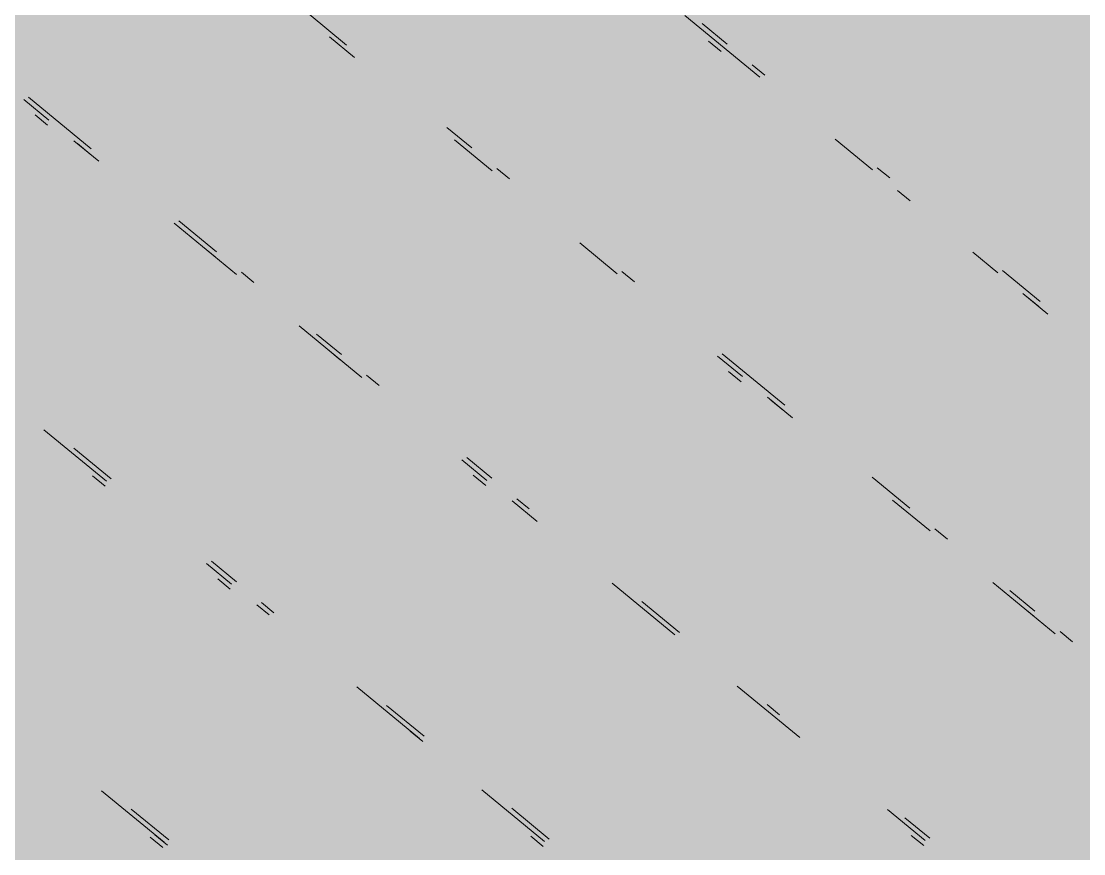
# Model space of a CAD drawing. Header units: millimetres. Extents: x 5 to 1315, y 5 to 292.
# Drawn here: x 1184.385 to 1187.166, y 85.404 to 87.583 of the extents above; entities that cross this region are included whole.
import ezdxf

# ---------------------------------------------------------------- set-up
doc = ezdxf.new("R2010")
doc.units = ezdxf.units.MM
doc.layers.add('EXISTING', color=7, linetype='Continuous')
doc.layers.add('IMAGES', color=7, linetype='Continuous')

# ---------------------------------------------------------------- blocks, each defined once
blk = doc.blocks.new('SHEET_03')
at = {"layer": 'EXISTING', "color": 250, "lineweight": 9}
for p, q in [((285.2363, 87.5208), (285.138, 87.6016)), ((286.1217, 87.598), (286.3182, 87.4364)), ((286.2324, 87.523), (286.1669, 87.5769)), ((285.1911, 87.5419), (285.2566, 87.4881)), ((286.2166, 87.5038), (286.1838, 87.5307)), ((286.3307, 87.4422), (286.298, 87.4692)), ((284.3916, 87.3781), (284.4571, 87.3243)), ((284.5679, 87.2493), (284.404, 87.384)), ((284.4537, 87.3109), (284.4209, 87.3378)), ((285.564, 87.2515), (285.4984, 87.3054)), ((284.5226, 87.2704), (284.5881, 87.2165)), ((284.5645, 87.2359), (284.5317, 87.2629)), ((285.5187, 87.2726), (285.617, 87.1918)), ((286.5148, 87.2748), (286.6131, 87.194)), ((285.6623, 87.1707), (285.6295, 87.1977)), ((286.6584, 87.1729), (286.6256, 87.1998)), ((286.6786, 87.1401), (286.7114, 87.1132)), ((284.8955, 86.98), (284.7972, 87.0608)), ((284.7847, 87.0549), (284.9485, 86.9203)), ((285.8464, 87.0033), (285.9446, 86.9225)), ((284.8921, 86.9666), (284.8593, 86.9935)), ((286.8752, 86.9785), (286.9408, 86.9246)), ((284.9938, 86.8992), (284.961, 86.9261)), ((285.9899, 86.9014), (285.9571, 86.9283)), ((287.0515, 86.8497), (286.9532, 86.9305)), ((287.0063, 86.8708), (287.0718, 86.8169)), ((287.0481, 86.8363), (287.0154, 86.8632)), ((285.1124, 86.7856), (285.2762, 86.6509)), ((285.2231, 86.7107), (285.1576, 86.7645)), ((285.2197, 86.6973), (285.187, 86.7242)), ((286.2068, 86.707), (286.2723, 86.6531)), ((286.3831, 86.5782), (286.2192, 86.7129)), ((285.3214, 86.6299), (285.2887, 86.6568)), ((286.2689, 86.6397), (286.2361, 86.6667)), ((286.3378, 86.5993), (286.4033, 86.5454)), ((286.3797, 86.5648), (286.3469, 86.5917)), ((284.4439, 86.5141), (284.6077, 86.3794)), ((284.6202, 86.3853), (284.5219, 86.4661)), ((285.5383, 86.4355), (285.6038, 86.3816)), ((285.6163, 86.3875), (285.5508, 86.4413)), ((284.6043, 86.366), (284.5715, 86.393)), ((285.6004, 86.3682), (285.5677, 86.3951)), ((286.7107, 86.3089), (286.6124, 86.3897)), ((285.7146, 86.3067), (285.6818, 86.3336)), ((285.6693, 86.3278), (285.7349, 86.2739)), ((286.6654, 86.3299), (286.7637, 86.2491)), ((286.809, 86.2281), (286.7762, 86.255)), ((284.9478, 86.116), (284.8823, 86.1698)), ((284.8698, 86.164), (284.9353, 86.1101)), ((284.9319, 86.0967), (284.8992, 86.1236)), ((285.9314, 86.1123), (286.0953, 85.9776)), ((286.9276, 86.1145), (287.0914, 85.9798)), ((287.0383, 86.0395), (286.9728, 86.0934)), ((285.0009, 86.0562), (285.0336, 86.0293)), ((285.0461, 86.0352), (285.0134, 86.0621)), ((286.1078, 85.9835), (286.0095, 86.0643)), ((287.0349, 86.0261), (287.0022, 86.0531)), ((287.1366, 85.9587), (287.1039, 85.9857)), ((285.263, 85.8408), (285.4268, 85.7061)), ((286.2591, 85.843), (286.4229, 85.7083)), ((285.4393, 85.712), (285.341, 85.7928)), ((286.3699, 85.768), (286.3371, 85.795)), ((285.4359, 85.6986), (285.4031, 85.7255)), ((284.5945, 85.5693), (284.7583, 85.4346)), ((285.5906, 85.5714), (285.7544, 85.4368)), ((284.7708, 85.4405), (284.6725, 85.5213)), ((285.7669, 85.4426), (285.6686, 85.5234)), ((286.6522, 85.5198), (286.7505, 85.439)), ((286.763, 85.4448), (286.6975, 85.4987)), ((284.7549, 85.4212), (284.7222, 85.4481)), ((284.7674, 85.427), (284.7346, 85.454)), ((285.751, 85.4234), (285.7183, 85.4503)), ((286.7471, 85.4256), (286.7144, 85.4525))]:
    blk.add_line(p, q, dxfattribs=at)
at = {"layer": 'IMAGES', "color": 7}
for points in [[(284.2273, 87.5309), (284.42, 87.5309), (284.2273, 87.6273), (284.42, 87.6273)], [(284.42, 87.5309), (284.9018, 87.5309), (284.42, 87.6273), (284.9018, 87.6273)], [(284.9018, 87.5309), (284.9982, 87.5309), (284.9018, 87.6273), (284.9982, 87.6273)], [(284.9982, 87.5309), (285.0945, 87.5309), (284.9982, 87.6273), (285.0945, 87.6273)], [(285.0945, 87.5309), (285.2873, 87.5309), (285.0945, 87.6273), (285.2873, 87.6273)], [(285.2873, 87.5309), (285.3836, 87.5309), (285.2873, 87.6273), (285.3836, 87.6273)], [(285.3836, 87.5309), (286.0582, 87.5309), (285.3836, 87.6273), (286.0582, 87.6273)], [(286.0582, 87.5309), (286.2509, 87.5309), (286.0582, 87.6273), (286.2509, 87.6273)], [(286.2509, 87.5309), (286.3473, 87.5309), (286.2509, 87.6273), (286.3473, 87.6273)], [(286.3473, 87.5309), (286.9255, 87.5309), (286.3473, 87.6273), (286.9255, 87.6273)], [(286.9255, 87.5309), (287.0218, 87.5309), (286.9255, 87.6273), (287.0218, 87.6273)], [(287.0218, 87.5309), (287.1182, 87.5309), (287.0218, 87.6273), (287.1182, 87.6273)], [(287.1182, 87.5309), (287.3109, 87.5309), (287.1182, 87.6273), (287.3109, 87.6273)], [(284.2273, 87.3381), (284.42, 87.3381), (284.2273, 87.5309), (284.42, 87.5309)], [(284.42, 87.4345), (284.5164, 87.4345), (284.42, 87.5309), (284.5164, 87.5309)], [(284.5164, 87.4345), (284.9982, 87.4345), (284.5164, 87.5309), (284.9982, 87.5309)], [(284.9982, 87.4345), (285.0945, 87.4345), (284.9982, 87.5309), (285.0945, 87.5309)], [(285.0945, 87.4345), (285.1909, 87.4345), (285.0945, 87.5309), (285.1909, 87.5309)], [(285.1909, 87.4345), (285.3836, 87.4345), (285.1909, 87.5309), (285.3836, 87.5309)], [(285.3836, 87.4345), (285.48, 87.4345), (285.3836, 87.5309), (285.48, 87.5309)], [(285.48, 87.4345), (286.0582, 87.4345), (285.48, 87.5309), (286.0582, 87.5309)], [(286.0582, 87.4345), (286.1545, 87.4345), (286.0582, 87.5309), (286.1545, 87.5309)], [(286.1545, 87.4345), (286.3473, 87.4345), (286.1545, 87.5309), (286.3473, 87.5309)], [(286.3473, 87.4345), (286.4436, 87.4345), (286.3473, 87.5309), (286.4436, 87.5309)], [(286.4436, 87.4345), (286.54, 87.4345), (286.4436, 87.5309), (286.54, 87.5309)], [(286.54, 87.4345), (287.0218, 87.4345), (286.54, 87.5309), (287.0218, 87.5309)], [(287.0218, 87.4345), (287.1182, 87.4345), (287.0218, 87.5309), (287.1182, 87.5309)], [(287.1182, 87.4345), (287.2145, 87.4345), (287.1182, 87.5309), (287.2145, 87.5309)], [(284.42, 87.3381), (284.5164, 87.3381), (284.42, 87.4345), (284.5164, 87.4345)], [(284.5164, 87.3381), (284.6127, 87.3381), (284.5164, 87.4345), (284.6127, 87.4345)], [(284.6127, 87.3381), (285.0945, 87.3381), (284.6127, 87.4345), (285.0945, 87.4345)], [(285.0945, 87.3381), (285.1909, 87.3381), (285.0945, 87.4345), (285.1909, 87.4345)], [(285.1909, 87.3381), (285.2873, 87.3381), (285.1909, 87.4345), (285.2873, 87.4345)], [(285.2873, 87.3381), (285.48, 87.3381), (285.2873, 87.4345), (285.48, 87.4345)], [(285.48, 87.3381), (285.5764, 87.3381), (285.48, 87.4345), (285.5764, 87.4345)], [(285.5764, 87.3381), (285.6727, 87.3381), (285.5764, 87.4345), (285.6727, 87.4345)], [(285.6727, 87.3381), (286.2509, 87.3381), (285.6727, 87.4345), (286.2509, 87.4345)], [(286.2509, 87.3381), (286.3473, 87.3381), (286.2509, 87.4345), (286.3473, 87.4345)], [(286.3473, 87.3381), (286.4436, 87.3381), (286.3473, 87.4345), (286.4436, 87.4345)], [(286.4436, 87.3381), (286.54, 87.3381), (286.4436, 87.4345), (286.54, 87.4345)], [(286.54, 87.3381), (287.1182, 87.3381), (286.54, 87.4345), (287.1182, 87.4345)], [(287.1182, 87.3381), (287.2145, 87.3381), (287.1182, 87.4345), (287.2145, 87.4345)], [(284.2273, 87.2417), (284.42, 87.2417), (284.2273, 87.3381), (284.42, 87.3381)], [(284.42, 87.2417), (284.6127, 87.2417), (284.42, 87.3381), (284.6127, 87.3381)], [(284.6127, 87.2417), (284.7091, 87.2417), (284.6127, 87.3381), (284.7091, 87.3381)], [(284.7091, 87.2417), (284.8055, 87.2417), (284.7091, 87.3381), (284.8055, 87.3381)], [(284.8055, 87.2417), (285.1909, 87.2417), (284.8055, 87.3381), (285.1909, 87.3381)], [(285.1909, 87.2417), (285.2873, 87.2417), (285.1909, 87.3381), (285.2873, 87.3381)], [(285.2873, 87.2417), (285.3836, 87.2417), (285.2873, 87.3381), (285.3836, 87.3381)], [(285.3836, 87.2417), (285.5764, 87.2417), (285.3836, 87.3381), (285.5764, 87.3381)], [(285.5764, 87.2417), (285.6727, 87.2417), (285.5764, 87.3381), (285.6727, 87.3381)], [(285.6727, 87.2417), (285.7691, 87.2417), (285.6727, 87.3381), (285.7691, 87.3381)], [(285.7691, 87.2417), (286.2509, 87.2417), (285.7691, 87.3381), (286.2509, 87.3381)], [(286.2509, 87.2417), (286.3473, 87.2417), (286.2509, 87.3381), (286.3473, 87.3381)], [(286.3473, 87.2417), (286.4436, 87.2417), (286.3473, 87.3381), (286.4436, 87.3381)], [(286.4436, 87.2417), (286.54, 87.2417), (286.4436, 87.3381), (286.54, 87.3381)], [(286.54, 87.2417), (286.6364, 87.2417), (286.54, 87.3381), (286.6364, 87.3381)], [(286.6364, 87.2417), (286.7327, 87.2417), (286.6364, 87.3381), (286.7327, 87.3381)], [(286.7327, 87.2417), (287.2145, 87.2417), (286.7327, 87.3381), (287.2145, 87.3381)], [(284.3236, 87.1453), (284.42, 87.1453), (284.3236, 87.2417), (284.42, 87.2417)], [(284.42, 87.1453), (284.5164, 87.1453), (284.42, 87.2417), (284.5164, 87.2417)], [(284.5164, 87.1453), (284.6127, 87.1453), (284.5164, 87.2417), (284.6127, 87.2417)], [(284.6127, 87.1453), (284.7091, 87.1453), (284.6127, 87.2417), (284.7091, 87.2417)], [(284.7091, 87.1453), (284.8055, 87.1453), (284.7091, 87.2417), (284.8055, 87.2417)], [(284.8055, 87.1453), (284.9018, 87.1453), (284.8055, 87.2417), (284.9018, 87.2417)], [(284.9018, 87.1453), (285.3836, 87.1453), (284.9018, 87.2417), (285.3836, 87.2417)], [(285.3836, 87.1453), (285.48, 87.1453), (285.3836, 87.2417), (285.48, 87.2417)], [(285.48, 87.1453), (285.6727, 87.1453), (285.48, 87.2417), (285.6727, 87.2417)], [(285.6727, 87.1453), (285.7691, 87.1453), (285.6727, 87.2417), (285.7691, 87.2417)], [(285.7691, 87.1453), (285.8655, 87.1453), (285.7691, 87.2417), (285.8655, 87.2417)], [(285.8655, 87.1453), (286.3473, 87.1453), (285.8655, 87.2417), (286.3473, 87.2417)], [(286.3473, 87.1453), (286.4436, 87.1453), (286.3473, 87.2417), (286.4436, 87.2417)], [(286.4436, 87.1453), (286.54, 87.1453), (286.4436, 87.2417), (286.54, 87.2417)], [(286.54, 87.1453), (286.7327, 87.1453), (286.54, 87.2417), (286.7327, 87.2417)], [(286.7327, 87.1453), (286.8291, 87.1453), (286.7327, 87.2417), (286.8291, 87.2417)], [(286.8291, 87.1453), (287.3109, 87.1453), (286.8291, 87.2417), (287.3109, 87.2417)], [(283.9382, 87.0489), (284.6127, 87.0489), (283.9382, 87.1453), (284.6127, 87.1453)], [(284.6127, 87.0489), (284.7091, 87.0489), (284.6127, 87.1453), (284.7091, 87.1453)], [(284.7091, 87.0489), (284.9018, 87.0489), (284.7091, 87.1453), (284.9018, 87.1453)], [(284.9018, 87.0489), (284.9982, 87.0489), (284.9018, 87.1453), (284.9982, 87.1453)], [(284.9982, 87.0489), (285.48, 87.0489), (284.9982, 87.1453), (285.48, 87.1453)], [(285.48, 87.0489), (285.5764, 87.0489), (285.48, 87.1453), (285.5764, 87.1453)], [(285.5764, 87.0489), (285.6727, 87.0489), (285.5764, 87.1453), (285.6727, 87.1453)], [(285.6727, 87.0489), (285.7691, 87.0489), (285.6727, 87.1453), (285.7691, 87.1453)], [(285.7691, 87.0489), (285.8655, 87.0489), (285.7691, 87.1453), (285.8655, 87.1453)], [(285.8655, 87.0489), (285.9618, 87.0489), (285.8655, 87.1453), (285.9618, 87.1453)], [(285.9618, 87.0489), (286.4436, 87.0489), (285.9618, 87.1453), (286.4436, 87.1453)], [(286.4436, 87.0489), (286.54, 87.0489), (286.4436, 87.1453), (286.54, 87.1453)], [(286.54, 87.0489), (286.6364, 87.0489), (286.54, 87.1453), (286.6364, 87.1453)], [(286.6364, 87.0489), (286.7327, 87.0489), (286.6364, 87.1453), (286.7327, 87.1453)], [(286.7327, 87.0489), (286.8291, 87.0489), (286.7327, 87.1453), (286.8291, 87.1453)], [(286.8291, 87.0489), (286.9255, 87.0489), (286.8291, 87.1453), (286.9255, 87.1453)], [(286.9255, 87.0489), (287.4073, 87.0489), (286.9255, 87.1453), (287.4073, 87.1453)], [(284.1309, 86.9525), (284.6127, 86.9525), (284.1309, 87.0489), (284.6127, 87.0489)], [(284.6127, 86.9525), (284.7091, 86.9525), (284.6127, 87.0489), (284.7091, 87.0489)], [(284.7091, 86.9525), (284.8055, 86.9525), (284.7091, 87.0489), (284.8055, 87.0489)], [(284.8055, 86.9525), (284.9018, 86.9525), (284.8055, 87.0489), (284.9018, 87.0489)], [(284.9018, 86.9525), (284.9982, 86.9525), (284.9018, 87.0489), (284.9982, 87.0489)], [(284.9982, 86.9525), (285.0945, 86.9525), (284.9982, 87.0489), (285.0945, 87.0489)], [(285.0945, 86.9525), (285.5764, 86.9525), (285.0945, 87.0489), (285.5764, 87.0489)], [(285.5764, 86.9525), (285.7691, 86.9525), (285.5764, 87.0489), (285.7691, 87.0489)], [(285.7691, 86.9525), (285.8655, 86.9525), (285.7691, 87.0489), (285.8655, 87.0489)], [(285.8655, 86.9525), (285.9618, 86.9525), (285.8655, 87.0489), (285.9618, 87.0489)], [(285.9618, 86.9525), (286.0582, 86.9525), (285.9618, 87.0489), (286.0582, 87.0489)], [(286.0582, 86.9525), (286.1545, 86.9525), (286.0582, 87.0489), (286.1545, 87.0489)], [(286.1545, 86.9525), (286.6364, 86.9525), (286.1545, 87.0489), (286.6364, 87.0489)], [(286.6364, 86.9525), (286.7327, 86.9525), (286.6364, 87.0489), (286.7327, 87.0489)], [(286.7327, 86.9525), (286.8291, 86.9525), (286.7327, 87.0489), (286.8291, 87.0489)], [(286.8291, 86.9525), (286.9255, 86.9525), (286.8291, 87.0489), (286.9255, 87.0489)], [(286.9255, 86.9525), (287.0218, 86.9525), (286.9255, 87.0489), (287.0218, 87.0489)], [(287.0218, 86.9525), (287.1182, 86.9525), (287.0218, 87.0489), (287.1182, 87.0489)], [(287.1182, 86.9525), (287.5036, 86.9525), (287.1182, 87.0489), (287.5036, 87.0489)], [(284.1309, 86.8561), (284.7091, 86.8561), (284.1309, 86.9525), (284.7091, 86.9525)], [(284.7091, 86.8561), (284.8055, 86.8561), (284.7091, 86.9525), (284.8055, 86.9525)], [(284.8055, 86.8561), (284.9018, 86.8561), (284.8055, 86.9525), (284.9018, 86.9525)], [(284.9018, 86.8561), (284.9982, 86.8561), (284.9018, 86.9525), (284.9982, 86.9525)], [(284.9982, 86.8561), (285.0945, 86.8561), (284.9982, 86.9525), (285.0945, 86.9525)], [(285.0945, 86.8561), (285.1909, 86.8561), (285.0945, 86.9525), (285.1909, 86.9525)], [(285.1909, 86.8561), (285.2873, 86.8561), (285.1909, 86.9525), (285.2873, 86.9525)], [(285.2873, 86.8561), (285.6727, 86.8561), (285.2873, 86.9525), (285.6727, 86.9525)], [(285.6727, 86.8561), (285.7691, 86.8561), (285.6727, 86.9525), (285.7691, 86.9525)], [(285.7691, 86.8561), (285.8655, 86.8561), (285.7691, 86.9525), (285.8655, 86.9525)], [(285.8655, 86.8561), (286.0582, 86.8561), (285.8655, 86.9525), (286.0582, 86.9525)], [(286.0582, 86.8561), (286.1545, 86.8561), (286.0582, 86.9525), (286.1545, 86.9525)], [(286.1545, 86.8561), (286.2509, 86.8561), (286.1545, 86.9525), (286.2509, 86.9525)], [(286.2509, 86.8561), (286.7327, 86.8561), (286.2509, 86.9525), (286.7327, 86.9525)], [(286.7327, 86.8561), (286.8291, 86.8561), (286.7327, 86.9525), (286.8291, 86.9525)], [(286.8291, 86.8561), (286.9255, 86.8561), (286.8291, 86.9525), (286.9255, 86.9525)], [(286.9255, 86.8561), (287.0218, 86.8561), (286.9255, 86.9525), (287.0218, 86.9525)], [(287.0218, 86.8561), (287.1182, 86.8561), (287.0218, 86.9525), (287.1182, 86.9525)], [(287.1182, 86.8561), (287.2145, 86.8561), (287.1182, 86.9525), (287.2145, 86.9525)], [(284.3236, 86.7597), (284.8055, 86.7597), (284.3236, 86.8561), (284.8055, 86.8561)], [(284.8055, 86.7597), (284.9018, 86.7597), (284.8055, 86.8561), (284.9018, 86.8561)], [(284.9018, 86.7597), (284.9982, 86.7597), (284.9018, 86.8561), (284.9982, 86.8561)], [(284.9982, 86.7597), (285.1909, 86.7597), (284.9982, 86.8561), (285.1909, 86.8561)], [(285.1909, 86.7597), (285.2873, 86.7597), (285.1909, 86.8561), (285.2873, 86.8561)], [(285.2873, 86.7597), (285.3836, 86.7597), (285.2873, 86.8561), (285.3836, 86.8561)], [(285.3836, 86.7597), (285.9618, 86.7597), (285.3836, 86.8561), (285.9618, 86.8561)], [(285.9618, 86.7597), (286.0582, 86.7597), (285.9618, 86.8561), (286.0582, 86.8561)], [(286.0582, 86.7597), (286.1545, 86.7597), (286.0582, 86.8561), (286.1545, 86.8561)], [(286.1545, 86.7597), (286.2509, 86.7597), (286.1545, 86.8561), (286.2509, 86.8561)], [(286.2509, 86.7597), (286.8291, 86.7597), (286.2509, 86.8561), (286.8291, 86.8561)], [(286.8291, 86.7597), (286.9255, 86.7597), (286.8291, 86.8561), (286.9255, 86.8561)], [(286.9255, 86.7597), (287.0218, 86.7597), (286.9255, 86.8561), (287.0218, 86.8561)], [(287.0218, 86.7597), (287.1182, 86.7597), (287.0218, 86.8561), (287.1182, 86.8561)], [(287.1182, 86.6633), (287.2145, 86.6633), (287.1182, 86.8561), (287.2145, 86.8561)], [(284.3236, 86.6633), (284.42, 86.6633), (284.3236, 86.7597), (284.42, 86.7597)], [(284.42, 86.6633), (284.9982, 86.6633), (284.42, 86.7597), (284.9982, 86.7597)], [(284.9982, 86.6633), (285.0945, 86.6633), (284.9982, 86.7597), (285.0945, 86.7597)], [(285.0945, 86.6633), (285.2873, 86.6633), (285.0945, 86.7597), (285.2873, 86.7597)], [(285.2873, 86.6633), (285.3836, 86.6633), (285.2873, 86.7597), (285.3836, 86.7597)], [(285.3836, 86.6633), (285.48, 86.6633), (285.3836, 86.7597), (285.48, 86.7597)], [(285.48, 86.6633), (285.9618, 86.6633), (285.48, 86.7597), (285.9618, 86.7597)], [(285.9618, 86.6633), (286.0582, 86.6633), (285.9618, 86.7597), (286.0582, 86.7597)], [(286.0582, 86.6633), (286.2509, 86.6633), (286.0582, 86.7597), (286.2509, 86.7597)], [(286.2509, 86.6633), (286.3473, 86.6633), (286.2509, 86.7597), (286.3473, 86.7597)], [(286.3473, 86.6633), (286.4436, 86.6633), (286.3473, 86.7597), (286.4436, 86.7597)], [(286.4436, 86.6633), (286.9255, 86.6633), (286.4436, 86.7597), (286.9255, 86.7597)], [(286.9255, 86.6633), (287.0218, 86.6633), (286.9255, 86.7597), (287.0218, 86.7597)], [(287.0218, 86.6633), (287.1182, 86.6633), (287.0218, 86.7597), (287.1182, 86.7597)], [(284.2273, 86.5669), (284.42, 86.5669), (284.2273, 86.6633), (284.42, 86.6633)], [(284.42, 86.5669), (285.0945, 86.5669), (284.42, 86.6633), (285.0945, 86.6633)], [(285.0945, 86.5669), (285.1909, 86.5669), (285.0945, 86.6633), (285.1909, 86.6633)], [(285.1909, 86.5669), (285.3836, 86.5669), (285.1909, 86.6633), (285.3836, 86.6633)], [(285.3836, 86.5669), (285.48, 86.5669), (285.3836, 86.6633), (285.48, 86.6633)], [(285.48, 86.5669), (285.5764, 86.5669), (285.48, 86.6633), (285.5764, 86.6633)], [(285.5764, 86.5669), (286.0582, 86.5669), (285.5764, 86.6633), (286.0582, 86.6633)], [(286.0582, 86.5669), (286.2509, 86.5669), (286.0582, 86.6633), (286.2509, 86.6633)], [(286.2509, 86.5669), (286.4436, 86.5669), (286.2509, 86.6633), (286.4436, 86.6633)], [(286.4436, 86.5669), (286.54, 86.5669), (286.4436, 86.6633), (286.54, 86.6633)], [(286.54, 86.5669), (286.6364, 86.5669), (286.54, 86.6633), (286.6364, 86.6633)], [(286.6364, 86.5669), (287.0218, 86.5669), (286.6364, 86.6633), (287.0218, 86.6633)], [(287.0218, 86.5669), (287.1182, 86.5669), (287.0218, 86.6633), (287.1182, 86.6633)], [(287.1182, 86.5669), (287.2145, 86.5669), (287.1182, 86.6633), (287.2145, 86.6633)], [(284.3236, 86.4705), (284.42, 86.4705), (284.3236, 86.5669), (284.42, 86.5669)], [(284.42, 86.4705), (284.5164, 86.4705), (284.42, 86.5669), (284.5164, 86.5669)], [(284.5164, 86.4705), (284.6127, 86.4705), (284.5164, 86.5669), (284.6127, 86.5669)], [(284.6127, 86.4705), (284.7091, 86.4705), (284.6127, 86.5669), (284.7091, 86.5669)], [(284.7091, 86.4705), (285.1909, 86.4705), (284.7091, 86.5669), (285.1909, 86.5669)], [(285.1909, 86.4705), (285.2873, 86.4705), (285.1909, 86.5669), (285.2873, 86.5669)], [(285.2873, 86.4705), (285.3836, 86.4705), (285.2873, 86.5669), (285.3836, 86.5669)], [(285.3836, 86.4705), (285.48, 86.4705), (285.3836, 86.5669), (285.48, 86.5669)], [(285.48, 86.4705), (285.5764, 86.4705), (285.48, 86.5669), (285.5764, 86.5669)], [(285.5764, 86.4705), (285.6727, 86.4705), (285.5764, 86.5669), (285.6727, 86.5669)], [(285.6727, 86.4705), (286.1545, 86.4705), (285.6727, 86.5669), (286.1545, 86.5669)], [(286.1545, 86.4705), (286.2509, 86.4705), (286.1545, 86.5669), (286.2509, 86.5669)], [(286.2509, 86.4705), (286.3473, 86.4705), (286.2509, 86.5669), (286.3473, 86.5669)], [(286.3473, 86.4705), (286.4436, 86.4705), (286.3473, 86.5669), (286.4436, 86.5669)], [(286.4436, 86.4705), (286.54, 86.4705), (286.4436, 86.5669), (286.54, 86.5669)], [(286.54, 86.4705), (286.6364, 86.4705), (286.54, 86.5669), (286.6364, 86.5669)], [(286.6364, 86.4705), (286.7327, 86.4705), (286.6364, 86.5669), (286.7327, 86.5669)], [(286.7327, 86.4705), (287.2145, 86.4705), (286.7327, 86.5669), (287.2145, 86.5669)], [(284.3236, 86.3741), (284.42, 86.3741), (284.3236, 86.4705), (284.42, 86.4705)], [(284.42, 86.3741), (284.5164, 86.3741), (284.42, 86.4705), (284.5164, 86.4705)], [(284.5164, 86.3741), (284.6127, 86.3741), (284.5164, 86.4705), (284.6127, 86.4705)], [(284.6127, 86.3741), (284.7091, 86.3741), (284.6127, 86.4705), (284.7091, 86.4705)], [(284.7091, 86.3741), (284.8055, 86.3741), (284.7091, 86.4705), (284.8055, 86.4705)], [(284.8055, 86.3741), (285.3836, 86.3741), (284.8055, 86.4705), (285.3836, 86.4705)], [(285.3836, 86.3741), (285.48, 86.3741), (285.3836, 86.4705), (285.48, 86.4705)], [(285.48, 86.3741), (285.5764, 86.3741), (285.48, 86.4705), (285.5764, 86.4705)], [(285.5764, 86.3741), (285.6727, 86.3741), (285.5764, 86.4705), (285.6727, 86.4705)], [(285.6727, 86.3741), (286.2509, 86.3741), (285.6727, 86.4705), (286.2509, 86.4705)], [(286.2509, 86.3741), (286.3473, 86.3741), (286.2509, 86.4705), (286.3473, 86.4705)], [(286.3473, 86.3741), (286.4436, 86.3741), (286.3473, 86.4705), (286.4436, 86.4705)], [(286.4436, 86.3741), (286.54, 86.3741), (286.4436, 86.4705), (286.54, 86.4705)], [(286.54, 86.3741), (286.6364, 86.3741), (286.54, 86.4705), (286.6364, 86.4705)], [(286.6364, 86.3741), (286.7327, 86.3741), (286.6364, 86.4705), (286.7327, 86.4705)], [(286.7327, 86.3741), (286.8291, 86.3741), (286.7327, 86.4705), (286.8291, 86.4705)], [(286.8291, 86.3741), (287.4073, 86.3741), (286.8291, 86.4705), (287.4073, 86.4705)], [(283.9382, 86.2777), (284.42, 86.2777), (283.9382, 86.3741), (284.42, 86.3741)], [(284.42, 86.2777), (284.5164, 86.2777), (284.42, 86.3741), (284.5164, 86.3741)], [(284.5164, 86.2777), (284.6127, 86.2777), (284.5164, 86.3741), (284.6127, 86.3741)], [(284.6127, 86.2777), (284.7091, 86.2777), (284.6127, 86.3741), (284.7091, 86.3741)], [(284.7091, 86.2777), (284.8055, 86.2777), (284.7091, 86.3741), (284.8055, 86.3741)], [(284.8055, 86.2777), (284.9018, 86.2777), (284.8055, 86.3741), (284.9018, 86.3741)], [(284.9018, 86.2777), (285.3836, 86.2777), (284.9018, 86.3741), (285.3836, 86.3741)], [(285.3836, 86.2777), (285.5764, 86.2777), (285.3836, 86.3741), (285.5764, 86.3741)], [(285.5764, 86.2777), (285.7691, 86.2777), (285.5764, 86.3741), (285.7691, 86.3741)], [(285.7691, 86.2777), (285.8655, 86.2777), (285.7691, 86.3741), (285.8655, 86.3741)], [(285.8655, 86.2777), (285.9618, 86.2777), (285.8655, 86.3741), (285.9618, 86.3741)], [(285.9618, 86.2777), (286.4436, 86.2777), (285.9618, 86.3741), (286.4436, 86.3741)], [(286.4436, 86.2777), (286.54, 86.2777), (286.4436, 86.3741), (286.54, 86.3741)], [(286.54, 86.2777), (286.6364, 86.2777), (286.54, 86.3741), (286.6364, 86.3741)], [(286.6364, 86.2777), (286.7327, 86.2777), (286.6364, 86.3741), (286.7327, 86.3741)], [(286.7327, 86.2777), (286.8291, 86.2777), (286.7327, 86.3741), (286.8291, 86.3741)], [(286.8291, 86.2777), (286.9255, 86.2777), (286.8291, 86.3741), (286.9255, 86.3741)], [(286.9255, 86.2777), (287.4073, 86.2777), (286.9255, 86.3741), (287.4073, 86.3741)], [(283.9382, 86.1813), (284.5164, 86.1813), (283.9382, 86.2777), (284.5164, 86.2777)], [(284.5164, 86.1813), (284.6127, 86.1813), (284.5164, 86.2777), (284.6127, 86.2777)], [(284.6127, 86.1813), (284.7091, 86.1813), (284.6127, 86.2777), (284.7091, 86.2777)], [(284.7091, 86.1813), (284.9018, 86.1813), (284.7091, 86.2777), (284.9018, 86.2777)], [(284.9018, 86.1813), (284.9982, 86.1813), (284.9018, 86.2777), (284.9982, 86.2777)], [(284.9982, 86.1813), (285.0945, 86.1813), (284.9982, 86.2777), (285.0945, 86.2777)], [(285.0945, 86.1813), (285.6727, 86.1813), (285.0945, 86.2777), (285.6727, 86.2777)], [(285.6727, 86.1813), (285.7691, 86.1813), (285.6727, 86.2777), (285.7691, 86.2777)], [(285.7691, 86.1813), (285.8655, 86.1813), (285.7691, 86.2777), (285.8655, 86.2777)], [(285.8655, 86.1813), (285.9618, 86.1813), (285.8655, 86.2777), (285.9618, 86.2777)], [(285.9618, 86.1813), (286.54, 86.1813), (285.9618, 86.2777), (286.54, 86.2777)], [(286.54, 86.1813), (286.6364, 86.1813), (286.54, 86.2777), (286.6364, 86.2777)], [(286.6364, 86.1813), (286.7327, 86.1813), (286.6364, 86.2777), (286.7327, 86.2777)], [(286.7327, 86.1813), (286.8291, 86.1813), (286.7327, 86.2777), (286.8291, 86.2777)], [(286.8291, 86.1813), (286.9255, 86.1813), (286.8291, 86.2777), (286.9255, 86.2777)], [(286.9255, 86.1813), (287.0218, 86.1813), (286.9255, 86.2777), (287.0218, 86.2777)], [(287.0218, 86.1813), (287.5036, 86.1813), (287.0218, 86.2777), (287.5036, 86.2777)], [(284.1309, 86.0849), (284.8055, 86.0849), (284.1309, 86.1813), (284.8055, 86.1813)], [(284.8055, 86.0849), (284.9018, 86.0849), (284.8055, 86.1813), (284.9018, 86.1813)], [(284.9018, 86.0849), (284.9982, 86.0849), (284.9018, 86.1813), (284.9982, 86.1813)], [(284.9982, 86.0849), (285.0945, 86.0849), (284.9982, 86.1813), (285.0945, 86.1813)], [(285.0945, 86.0849), (285.1909, 86.0849), (285.0945, 86.1813), (285.1909, 86.1813)], [(285.1909, 86.0849), (285.6727, 86.0849), (285.1909, 86.1813), (285.6727, 86.1813)], [(285.6727, 86.0849), (285.7691, 86.0849), (285.6727, 86.1813), (285.7691, 86.1813)], [(285.7691, 86.0849), (285.8655, 86.0849), (285.7691, 86.1813), (285.8655, 86.1813)], [(285.8655, 86.0849), (286.0582, 86.0849), (285.8655, 86.1813), (286.0582, 86.1813)], [(286.0582, 86.0849), (286.1545, 86.0849), (286.0582, 86.1813), (286.1545, 86.1813)], [(286.1545, 86.0849), (286.6364, 86.0849), (286.1545, 86.1813), (286.6364, 86.1813)], [(286.6364, 86.0849), (286.7327, 86.0849), (286.6364, 86.1813), (286.7327, 86.1813)], [(286.7327, 86.0849), (286.8291, 86.0849), (286.7327, 86.1813), (286.8291, 86.1813)], [(286.8291, 86.0849), (287.0218, 86.0849), (286.8291, 86.1813), (287.0218, 86.1813)], [(287.0218, 86.0849), (287.1182, 86.0849), (287.0218, 86.1813), (287.1182, 86.1813)], [(287.1182, 86.0849), (287.2145, 86.0849), (287.1182, 86.1813), (287.2145, 86.1813)], [(284.3236, 85.9885), (284.8055, 85.9885), (284.3236, 86.0849), (284.8055, 86.0849)], [(284.8055, 85.9885), (284.9018, 85.9885), (284.8055, 86.0849), (284.9018, 86.0849)], [(284.9018, 85.9885), (285.0945, 85.9885), (284.9018, 86.0849), (285.0945, 86.0849)], [(285.0945, 85.9885), (285.1909, 85.9885), (285.0945, 86.0849), (285.1909, 86.0849)], [(285.1909, 85.9885), (285.2873, 85.9885), (285.1909, 86.0849), (285.2873, 86.0849)], [(285.2873, 85.9885), (285.7691, 85.9885), (285.2873, 86.0849), (285.7691, 86.0849)], [(285.7691, 85.9885), (285.8655, 85.9885), (285.7691, 86.0849), (285.8655, 86.0849)], [(285.8655, 85.9885), (285.9618, 85.9885), (285.8655, 86.0849), (285.9618, 86.0849)], [(285.9618, 85.9885), (286.1545, 85.9885), (285.9618, 86.0849), (286.1545, 86.0849)], [(286.1545, 85.9885), (286.2509, 85.9885), (286.1545, 86.0849), (286.2509, 86.0849)], [(286.2509, 85.9885), (286.8291, 85.9885), (286.2509, 86.0849), (286.8291, 86.0849)], [(286.8291, 85.9885), (286.9255, 85.9885), (286.8291, 86.0849), (286.9255, 86.0849)], [(286.9255, 85.9885), (287.1182, 85.9885), (286.9255, 86.0849), (287.1182, 86.0849)], [(287.1182, 85.9885), (287.2145, 85.9885), (287.1182, 86.0849), (287.2145, 86.0849)], [(284.3236, 85.8921), (284.42, 85.8921), (284.3236, 85.9885), (284.42, 85.9885)], [(284.42, 85.8921), (284.9982, 85.8921), (284.42, 85.9885), (284.9982, 85.9885)], [(284.9982, 85.8921), (285.0945, 85.8921), (284.9982, 85.9885), (285.0945, 85.9885)], [(285.0945, 85.8921), (285.1909, 85.8921), (285.0945, 85.9885), (285.1909, 85.9885)], [(285.1909, 85.8921), (285.2873, 85.8921), (285.1909, 85.9885), (285.2873, 85.9885)], [(285.2873, 85.8921), (285.8655, 85.8921), (285.2873, 85.9885), (285.8655, 85.9885)], [(285.8655, 85.8921), (285.9618, 85.8921), (285.8655, 85.9885), (285.9618, 85.9885)], [(285.9618, 85.8921), (286.0582, 85.8921), (285.9618, 85.9885), (286.0582, 85.9885)], [(286.0582, 85.8921), (286.2509, 85.8921), (286.0582, 85.9885), (286.2509, 85.9885)], [(286.2509, 85.8921), (286.3473, 85.8921), (286.2509, 85.9885), (286.3473, 85.9885)], [(286.3473, 85.8921), (286.9255, 85.8921), (286.3473, 85.9885), (286.9255, 85.9885)], [(286.9255, 85.8921), (287.0218, 85.8921), (286.9255, 85.9885), (287.0218, 85.9885)], [(287.0218, 85.8921), (287.2145, 85.8921), (287.0218, 85.9885), (287.2145, 85.9885)], [(284.3236, 85.7957), (284.42, 85.7957), (284.3236, 85.8921), (284.42, 85.8921)], [(284.42, 85.7957), (284.5164, 85.7957), (284.42, 85.8921), (284.5164, 85.8921)], [(284.5164, 85.7957), (284.9982, 85.7957), (284.5164, 85.8921), (284.9982, 85.8921)], [(284.9982, 85.7957), (285.0945, 85.7957), (284.9982, 85.8921), (285.0945, 85.8921)], [(285.0945, 85.7957), (285.1909, 85.7957), (285.0945, 85.8921), (285.1909, 85.8921)], [(285.1909, 85.7957), (285.3836, 85.7957), (285.1909, 85.8921), (285.3836, 85.8921)], [(285.3836, 85.7957), (285.48, 85.7957), (285.3836, 85.8921), (285.48, 85.8921)], [(285.48, 85.7957), (286.0582, 85.7957), (285.48, 85.8921), (286.0582, 85.8921)], [(286.0582, 85.7957), (286.1545, 85.7957), (286.0582, 85.8921), (286.1545, 85.8921)], [(286.1545, 85.7957), (286.3473, 85.7957), (286.1545, 85.8921), (286.3473, 85.8921)], [(286.3473, 85.7957), (286.4436, 85.7957), (286.3473, 85.8921), (286.4436, 85.8921)], [(286.4436, 85.7957), (286.54, 85.7957), (286.4436, 85.8921), (286.54, 85.8921)], [(286.54, 85.7957), (287.0218, 85.7957), (286.54, 85.8921), (287.0218, 85.8921)], [(287.0218, 85.7957), (287.1182, 85.7957), (287.0218, 85.8921), (287.1182, 85.8921)], [(287.1182, 85.7957), (287.2145, 85.7957), (287.1182, 85.8921), (287.2145, 85.8921)], [(284.3236, 85.6993), (284.42, 85.6993), (284.3236, 85.7957), (284.42, 85.7957)], [(284.42, 85.6993), (284.5164, 85.6993), (284.42, 85.7957), (284.5164, 85.7957)], [(284.5164, 85.6993), (284.6127, 85.6993), (284.5164, 85.7957), (284.6127, 85.7957)], [(284.6127, 85.6993), (284.7091, 85.6993), (284.6127, 85.7957), (284.7091, 85.7957)], [(284.7091, 85.6993), (285.2873, 85.6993), (284.7091, 85.7957), (285.2873, 85.7957)], [(285.2873, 85.6993), (285.48, 85.6993), (285.2873, 85.7957), (285.48, 85.7957)], [(285.48, 85.6993), (285.5764, 85.6993), (285.48, 85.7957), (285.5764, 85.7957)], [(285.5764, 85.6993), (285.6727, 85.6993), (285.5764, 85.7957), (285.6727, 85.7957)], [(285.6727, 85.6993), (286.1545, 85.6993), (285.6727, 85.7957), (286.1545, 85.7957)], [(286.1545, 85.6993), (286.2509, 85.6993), (286.1545, 85.7957), (286.2509, 85.7957)], [(286.2509, 85.6993), (286.3473, 85.6993), (286.2509, 85.7957), (286.3473, 85.7957)], [(286.3473, 85.6993), (286.4436, 85.6993), (286.3473, 85.7957), (286.4436, 85.7957)], [(286.4436, 85.6993), (286.54, 85.6993), (286.4436, 85.7957), (286.54, 85.7957)], [(286.54, 85.6993), (286.6364, 85.6993), (286.54, 85.7957), (286.6364, 85.7957)], [(286.6364, 85.6993), (287.1182, 85.6993), (286.6364, 85.7957), (287.1182, 85.7957)], [(287.1182, 85.6993), (287.2145, 85.6993), (287.1182, 85.7957), (287.2145, 85.7957)], [(284.3236, 85.5065), (284.42, 85.5065), (284.3236, 85.6993), (284.42, 85.6993)], [(284.42, 85.6029), (284.5164, 85.6029), (284.42, 85.6993), (284.5164, 85.6993)], [(284.5164, 85.6029), (284.6127, 85.6029), (284.5164, 85.6993), (284.6127, 85.6993)], [(284.6127, 85.6029), (284.7091, 85.6029), (284.6127, 85.6993), (284.7091, 85.6993)], [(284.7091, 85.6029), (284.8055, 85.6029), (284.7091, 85.6993), (284.8055, 85.6993)], [(284.8055, 85.6029), (285.1909, 85.6029), (284.8055, 85.6993), (285.1909, 85.6993)], [(285.1909, 85.6029), (285.2873, 85.6029), (285.1909, 85.6993), (285.2873, 85.6993)], [(285.2873, 85.6029), (285.3836, 85.6029), (285.2873, 85.6993), (285.3836, 85.6993)], [(285.3836, 85.6029), (285.5764, 85.6029), (285.3836, 85.6993), (285.5764, 85.6993)], [(285.5764, 85.6029), (285.6727, 85.6029), (285.5764, 85.6993), (285.6727, 85.6993)], [(285.6727, 85.6029), (285.7691, 85.6029), (285.6727, 85.6993), (285.7691, 85.6993)], [(285.7691, 85.6029), (286.2509, 85.6029), (285.7691, 85.6993), (286.2509, 85.6993)], [(286.2509, 85.6029), (286.3473, 85.6029), (286.2509, 85.6993), (286.3473, 85.6993)], [(286.3473, 85.6029), (286.4436, 85.6029), (286.3473, 85.6993), (286.4436, 85.6993)], [(286.4436, 85.6029), (286.54, 85.6029), (286.4436, 85.6993), (286.54, 85.6993)], [(286.54, 85.6029), (286.6364, 85.6029), (286.54, 85.6993), (286.6364, 85.6993)], [(286.6364, 85.6029), (286.7327, 85.6029), (286.6364, 85.6993), (286.7327, 85.6993)], [(286.7327, 85.6029), (287.3109, 85.6029), (286.7327, 85.6993), (287.3109, 85.6993)], [(284.42, 85.5065), (284.5164, 85.5065), (284.42, 85.6029), (284.5164, 85.6029)], [(284.5164, 85.5065), (284.6127, 85.5065), (284.5164, 85.6029), (284.6127, 85.6029)], [(284.6127, 85.5065), (284.7091, 85.5065), (284.6127, 85.6029), (284.7091, 85.6029)], [(284.7091, 85.5065), (284.8055, 85.5065), (284.7091, 85.6029), (284.8055, 85.6029)], [(284.8055, 85.5065), (284.9018, 85.5065), (284.8055, 85.6029), (284.9018, 85.6029)], [(284.9018, 85.5065), (285.3836, 85.5065), (284.9018, 85.6029), (285.3836, 85.6029)], [(285.3836, 85.5065), (285.48, 85.5065), (285.3836, 85.6029), (285.48, 85.6029)], [(285.48, 85.5065), (285.5764, 85.5065), (285.48, 85.6029), (285.5764, 85.6029)], [(285.5764, 85.5065), (285.6727, 85.5065), (285.5764, 85.6029), (285.6727, 85.6029)], [(285.6727, 85.5065), (285.7691, 85.5065), (285.6727, 85.6029), (285.7691, 85.6029)], [(285.7691, 85.5065), (285.8655, 85.5065), (285.7691, 85.6029), (285.8655, 85.6029)], [(285.8655, 85.5065), (286.3473, 85.5065), (285.8655, 85.6029), (286.3473, 85.6029)], [(286.3473, 85.5065), (286.4436, 85.5065), (286.3473, 85.6029), (286.4436, 85.6029)], [(286.4436, 85.5065), (286.54, 85.5065), (286.4436, 85.6029), (286.54, 85.6029)], [(286.54, 85.5065), (286.6364, 85.5065), (286.54, 85.6029), (286.6364, 85.6029)], [(286.6364, 85.5065), (286.7327, 85.5065), (286.6364, 85.6029), (286.7327, 85.6029)], [(286.7327, 85.5065), (286.8291, 85.5065), (286.7327, 85.6029), (286.8291, 85.6029)], [(286.8291, 85.5065), (287.3109, 85.5065), (286.8291, 85.6029), (287.3109, 85.6029)], [(284.0345, 85.4101), (284.42, 85.4101), (284.0345, 85.5065), (284.42, 85.5065)], [(284.42, 85.4101), (284.5164, 85.4101), (284.42, 85.5065), (284.5164, 85.5065)], [(284.5164, 85.4101), (284.6127, 85.4101), (284.5164, 85.5065), (284.6127, 85.5065)], [(284.6127, 85.4101), (284.8055, 85.4101), (284.6127, 85.5065), (284.8055, 85.5065)], [(284.8055, 85.4101), (284.9018, 85.4101), (284.8055, 85.5065), (284.9018, 85.5065)], [(284.9018, 85.4101), (284.9982, 85.4101), (284.9018, 85.5065), (284.9982, 85.5065)], [(284.9982, 85.4101), (285.48, 85.4101), (284.9982, 85.5065), (285.48, 85.5065)], [(285.48, 85.4101), (285.5764, 85.4101), (285.48, 85.5065), (285.5764, 85.5065)], [(285.5764, 85.4101), (285.6727, 85.4101), (285.5764, 85.5065), (285.6727, 85.5065)], [(285.6727, 85.4101), (285.8655, 85.4101), (285.6727, 85.5065), (285.8655, 85.5065)], [(285.8655, 85.4101), (286.54, 85.4101), (285.8655, 85.5065), (286.54, 85.5065)], [(286.54, 85.4101), (286.6364, 85.4101), (286.54, 85.5065), (286.6364, 85.5065)], [(286.6364, 85.4101), (286.8291, 85.4101), (286.6364, 85.5065), (286.8291, 85.5065)], [(286.8291, 85.4101), (286.9255, 85.4101), (286.8291, 85.5065), (286.9255, 85.5065)], [(286.9255, 85.4101), (287.0218, 85.4101), (286.9255, 85.5065), (287.0218, 85.5065)], [(287.0218, 85.4101), (287.5036, 85.4101), (287.0218, 85.5065), (287.5036, 85.5065)], [(284.1309, 85.3137), (284.7091, 85.3137), (284.1309, 85.4101), (284.7091, 85.4101)], [(284.7091, 85.3137), (284.8055, 85.3137), (284.7091, 85.4101), (284.8055, 85.4101)], [(284.8055, 85.3137), (284.9982, 85.3137), (284.8055, 85.4101), (284.9982, 85.4101)], [(284.9982, 85.3137), (285.0945, 85.3137), (284.9982, 85.4101), (285.0945, 85.4101)], [(285.0945, 85.3137), (285.5764, 85.3137), (285.0945, 85.4101), (285.5764, 85.4101)], [(285.5764, 85.3137), (285.6727, 85.3137), (285.5764, 85.4101), (285.6727, 85.4101)], [(285.6727, 85.3137), (285.7691, 85.3137), (285.6727, 85.4101), (285.7691, 85.4101)], [(285.7691, 85.3137), (285.8655, 85.3137), (285.7691, 85.4101), (285.8655, 85.4101)], [(285.8655, 85.3137), (285.9618, 85.3137), (285.8655, 85.4101), (285.9618, 85.4101)], [(285.9618, 85.3137), (286.0582, 85.3137), (285.9618, 85.4101), (286.0582, 85.4101)], [(286.0582, 85.3137), (286.1545, 85.3137), (286.0582, 85.4101), (286.1545, 85.4101)], [(286.1545, 85.3137), (286.7327, 85.3137), (286.1545, 85.4101), (286.7327, 85.4101)], [(286.7327, 85.3137), (286.9255, 85.3137), (286.7327, 85.4101), (286.9255, 85.4101)], [(286.9255, 85.3137), (287.0218, 85.3137), (286.9255, 85.4101), (287.0218, 85.4101)], [(287.0218, 85.3137), (287.1182, 85.3137), (287.0218, 85.4101), (287.1182, 85.4101)], [(287.1182, 85.3137), (287.6, 85.3137), (287.1182, 85.4101), (287.6, 85.4101)]]:
    blk.add_solid(points, dxfattribs=at)

msp = doc.modelspace()

# ---------------------------------------------------------------- block references
msp.add_blockref('SHEET_03', (900, 0))

doc.saveas('drawing.dxf')
